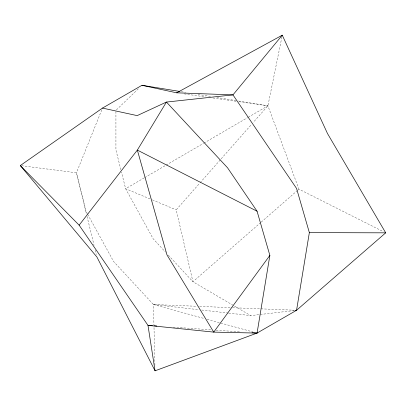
<?xml version="1.0" encoding="UTF-8"?>
<svg xmlns="http://www.w3.org/2000/svg" width="406" height="406" viewBox="0 0 406 406"><rect width="100%" height="100%" fill="white"/><g stroke="black" fill="none" stroke-linecap="round" stroke-linejoin="round"><path stroke-width="0.3" stroke-dasharray="2.03 1.52" d="M281.891 37.047L267.919 105.799L253.258 122.429M101.779 109.853L76.44 172.794L86.442 213.972M294.045 310.57L250.685 315.599L192.941 281.739L176.199 209.861L199.65 183.248M200.072 182.776L251.583 124.332M116.385 109.914L138.776 88.371M260.748 222.524L192.941 281.739L168.114 254.927M261.225 222.107L297.517 190.414M297.994 189.998L298.948 189.16L383.447 231.699M144.231 177.884L125.627 188.724L153.133 238.753L165.546 252.156M144.78 177.564L165.577 165.445M166.125 165.125L203.34 143.435M203.888 143.115L247.67 117.598M248.218 117.283L267.919 105.799L298.948 189.16M87.666 214.302L113.644 261.55L153.453 304.536L197.143 306.291M199.676 306.393L231.973 307.687M232.602 307.712L294.66 310.204M173.205 327.15L211.039 329.824M216.083 330.179L240.677 331.92M154.919 365.131L153.453 304.536L199.244 309.748M201.752 310.032L228.101 313.031M228.725 313.102L250.685 315.599M21.548 165.724L76.44 172.794L86.138 211.526L87.356 213.749M184.172 93.882L205.421 96.907M212.922 97.973L236.668 101.353M239.17 101.708L267.919 105.799L237.992 100.927M181.254 91.685L185.618 92.395M198.087 94.431L210.557 96.461M216.794 97.476L237.368 100.825M153.453 304.536L204.649 318.639M207.09 319.309L252.806 331.9M150.037 198.93L125.627 188.724L121.47 172.124M152.362 199.899L176.199 209.861M120.851 169.667L115.928 149.992L115.928 111.614M87.041 216.434L94.06 245.32M95.258 250.238L96.303 254.542"/><path stroke-width="0.61" d="M20.3 165.562L79.14 225.168L147.987 325.368L213.734 332.118L257.069 333.077L269.868 255.404L257.069 211.237L227.533 167.774L166.435 102.063L137.182 115.614L102.49 108.087L20.3 165.562L96.902 257.003L155.056 370.81L257.069 333.077L296.558 310.28L385.7 232.836L327.495 133.544L282.266 35.19L176.671 92.817L141.978 85.29L102.49 108.087M176.671 92.817L232.968 94.882L296.558 188.44L309.357 232.608L296.558 310.28L295.304 310.423M269.868 255.404L213.734 332.118L166.978 254.897L137.345 150.088L166.435 102.063L232.968 94.882L282.266 35.19M79.14 225.168L137.345 150.088L257.069 211.237M309.357 232.608L385.7 232.836M152.397 325.678L147.987 325.368L155.056 370.81M154.29 325.81L156.812 325.993M252.024 332.722L257.069 333.077M141.978 85.29L180.01 91.482"/></g></svg>
